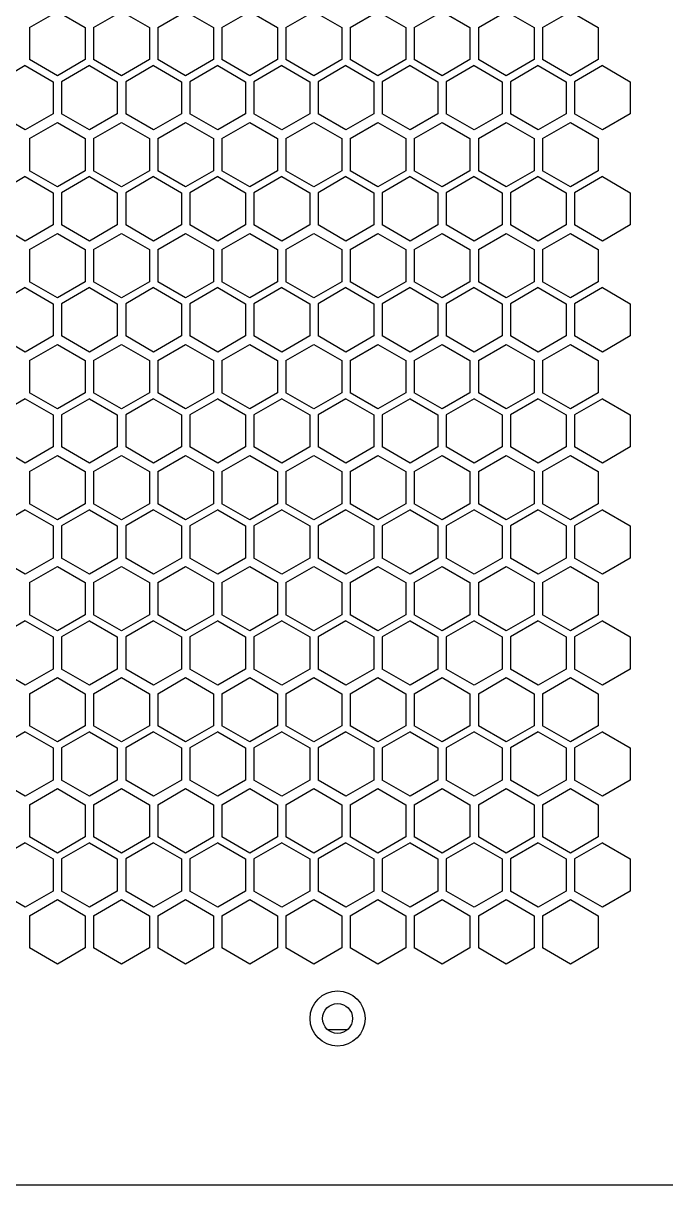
# Model space of a CAD drawing. Extents: x 61367 to 140945, y -1257 to 25588.
# Drawn here: x 91976.6 to 92068.8, y 20055.8 to 20222.4 of the extents above; entities that cross this region are included whole.
import ezdxf

# ---------------------------------------------------------------- set-up
doc = ezdxf.new("R2010")
doc.units = 0
doc.header["$MEASUREMENT"] = 0
doc.layers.get('0').update_dxf_attribs({"linetype": 'CONTINUOUS'})
doc.layers.add('4215-0411-4-1_0', color=7, linetype='CONTINUOUS')
doc.layers.add('4215-0412-2-1_0', color=7, linetype='CONTINUOUS')

# ---------------------------------------------------------------- blocks, each defined once
blk = doc.blocks.new('RYHTHYT')
at = {"layer": '4215-0411-4-1_0', "color": 7, "linetype": 'Continuous'}
blk.add_line((-32896.25, -67865.24), (-32899.07, -67865.24), dxfattribs=at)
at = {"layer": '4215-0412-2-1_0', "color": 7, "linetype": 'Continuous'}
for p, q in [((-32941.86, -67721.45), (-32937.86, -67719.14)), ((-32937.86, -67719.14), (-32933.86, -67721.45)), ((-32932.66, -67721.45), (-32928.66, -67719.14)), ((-32928.66, -67719.14), (-32924.66, -67721.45)), ((-32923.46, -67721.45), (-32919.46, -67719.14)), ((-32919.46, -67719.14), (-32915.46, -67721.45)), ((-32914.26, -67721.45), (-32910.26, -67719.14)), ((-32910.26, -67719.14), (-32906.26, -67721.45)), ((-32905.06, -67721.45), (-32901.06, -67719.14)), ((-32901.06, -67719.14), (-32897.06, -67721.45)), ((-32895.86, -67721.45), (-32891.86, -67719.14)), ((-32891.86, -67719.14), (-32887.86, -67721.45)), ((-32886.66, -67721.45), (-32882.66, -67719.14)), ((-32882.66, -67719.14), (-32878.66, -67721.45)), ((-32877.46, -67721.45), (-32873.46, -67719.14)), ((-32873.46, -67719.14), (-32869.46, -67721.45)), ((-32868.26, -67721.45), (-32864.26, -67719.14)), ((-32864.26, -67719.14), (-32860.26, -67721.45)), ((-32941.86, -67721.45), (-32941.86, -67726.07)), ((-32933.86, -67721.45), (-32933.86, -67726.07)), ((-32932.66, -67721.45), (-32932.66, -67726.07)), ((-32924.66, -67721.45), (-32924.66, -67726.07)), ((-32923.46, -67721.45), (-32923.46, -67726.07)), ((-32915.46, -67721.45), (-32915.46, -67726.07)), ((-32914.26, -67721.45), (-32914.26, -67726.07)), ((-32906.26, -67721.45), (-32906.26, -67726.07)), ((-32905.06, -67721.45), (-32905.06, -67726.07)), ((-32897.06, -67721.45), (-32897.06, -67726.07)), ((-32895.86, -67721.45), (-32895.86, -67726.07)), ((-32887.86, -67721.45), (-32887.86, -67726.07)), ((-32886.66, -67721.45), (-32886.66, -67726.07)), ((-32878.66, -67721.45), (-32878.66, -67726.07)), ((-32877.46, -67721.45), (-32877.46, -67726.07)), ((-32869.46, -67721.45), (-32869.46, -67726.07)), ((-32868.26, -67721.45), (-32868.26, -67726.07)), ((-32860.26, -67721.45), (-32860.26, -67726.07)), ((-32942.46, -67726.92), (-32946.46, -67729.23)), ((-32942.46, -67726.92), (-32938.46, -67729.23)), ((-32937.86, -67728.38), (-32941.86, -67726.07)), ((-32933.86, -67726.07), (-32937.86, -67728.38)), ((-32933.26, -67726.92), (-32937.26, -67729.23)), ((-32933.26, -67726.92), (-32929.26, -67729.23)), ((-32928.66, -67728.38), (-32932.66, -67726.07)), ((-32924.66, -67726.07), (-32928.66, -67728.38)), ((-32924.06, -67726.92), (-32928.06, -67729.23)), ((-32924.06, -67726.92), (-32920.06, -67729.23)), ((-32919.46, -67728.38), (-32923.46, -67726.07)), ((-32915.46, -67726.07), (-32919.46, -67728.38)), ((-32914.86, -67726.92), (-32918.86, -67729.23)), ((-32914.86, -67726.92), (-32910.86, -67729.23)), ((-32910.26, -67728.38), (-32914.26, -67726.07)), ((-32906.26, -67726.07), (-32910.26, -67728.38)), ((-32905.66, -67726.92), (-32909.66, -67729.23)), ((-32905.66, -67726.92), (-32901.66, -67729.23)), ((-32901.06, -67728.38), (-32905.06, -67726.07)), ((-32897.06, -67726.07), (-32901.06, -67728.38)), ((-32896.46, -67726.92), (-32900.46, -67729.23)), ((-32896.46, -67726.92), (-32892.46, -67729.23)), ((-32891.86, -67728.38), (-32895.86, -67726.07)), ((-32887.86, -67726.07), (-32891.86, -67728.38)), ((-32887.26, -67726.92), (-32891.26, -67729.23)), ((-32887.26, -67726.92), (-32883.26, -67729.23)), ((-32882.66, -67728.38), (-32886.66, -67726.07)), ((-32878.66, -67726.07), (-32882.66, -67728.38)), ((-32878.06, -67726.92), (-32882.06, -67729.23)), ((-32878.06, -67726.92), (-32874.06, -67729.23)), ((-32873.46, -67728.38), (-32877.46, -67726.07)), ((-32869.46, -67726.07), (-32873.46, -67728.38)), ((-32868.86, -67726.92), (-32872.86, -67729.23)), ((-32868.86, -67726.92), (-32864.86, -67729.23)), ((-32864.26, -67728.38), (-32868.26, -67726.07)), ((-32860.26, -67726.07), (-32864.26, -67728.38)), ((-32859.66, -67726.92), (-32863.66, -67729.23)), ((-32859.66, -67726.92), (-32855.66, -67729.23)), ((-32938.46, -67729.23), (-32938.46, -67733.85)), ((-32937.26, -67729.23), (-32937.26, -67733.85)), ((-32929.26, -67729.23), (-32929.26, -67733.85)), ((-32928.06, -67729.23), (-32928.06, -67733.85)), ((-32920.06, -67729.23), (-32920.06, -67733.85)), ((-32918.86, -67729.23), (-32918.86, -67733.85)), ((-32910.86, -67729.23), (-32910.86, -67733.85)), ((-32909.66, -67729.23), (-32909.66, -67733.85)), ((-32901.66, -67729.23), (-32901.66, -67733.85)), ((-32900.46, -67729.23), (-32900.46, -67733.85)), ((-32892.46, -67729.23), (-32892.46, -67733.85)), ((-32891.26, -67729.23), (-32891.26, -67733.85)), ((-32883.26, -67729.23), (-32883.26, -67733.85)), ((-32882.06, -67729.23), (-32882.06, -67733.85)), ((-32874.06, -67729.23), (-32874.06, -67733.85)), ((-32872.86, -67729.23), (-32872.86, -67733.85)), ((-32864.86, -67729.23), (-32864.86, -67733.85)), ((-32863.66, -67729.23), (-32863.66, -67733.85)), ((-32855.66, -67729.23), (-32855.66, -67733.85)), ((-32942.46, -67736.16), (-32946.46, -67733.85)), ((-32938.46, -67733.85), (-32942.46, -67736.16)), ((-32933.26, -67736.16), (-32937.26, -67733.85)), ((-32929.26, -67733.85), (-32933.26, -67736.16)), ((-32924.06, -67736.16), (-32928.06, -67733.85)), ((-32920.06, -67733.85), (-32924.06, -67736.16)), ((-32914.86, -67736.16), (-32918.86, -67733.85)), ((-32910.86, -67733.85), (-32914.86, -67736.16)), ((-32905.66, -67736.16), (-32909.66, -67733.85)), ((-32901.66, -67733.85), (-32905.66, -67736.16)), ((-32896.46, -67736.16), (-32900.46, -67733.85)), ((-32892.46, -67733.85), (-32896.46, -67736.16)), ((-32887.26, -67736.16), (-32891.26, -67733.85)), ((-32883.26, -67733.85), (-32887.26, -67736.16)), ((-32878.06, -67736.16), (-32882.06, -67733.85)), ((-32874.06, -67733.85), (-32878.06, -67736.16)), ((-32868.86, -67736.16), (-32872.86, -67733.85)), ((-32864.86, -67733.85), (-32868.86, -67736.16)), ((-32859.66, -67736.16), (-32863.66, -67733.85)), ((-32855.66, -67733.85), (-32859.66, -67736.16)), ((-32941.86, -67737.38), (-32937.86, -67735.07)), ((-32937.86, -67735.07), (-32933.86, -67737.38)), ((-32932.66, -67737.38), (-32928.66, -67735.07)), ((-32928.66, -67735.07), (-32924.66, -67737.38)), ((-32923.46, -67737.38), (-32919.46, -67735.07)), ((-32919.46, -67735.07), (-32915.46, -67737.38)), ((-32914.26, -67737.38), (-32910.26, -67735.07)), ((-32910.26, -67735.07), (-32906.26, -67737.38)), ((-32905.06, -67737.38), (-32901.06, -67735.07)), ((-32901.06, -67735.07), (-32897.06, -67737.38)), ((-32895.86, -67737.38), (-32891.86, -67735.07)), ((-32891.86, -67735.07), (-32887.86, -67737.38)), ((-32886.66, -67737.38), (-32882.66, -67735.07)), ((-32882.66, -67735.07), (-32878.66, -67737.38)), ((-32877.46, -67737.38), (-32873.46, -67735.07)), ((-32873.46, -67735.07), (-32869.46, -67737.38)), ((-32868.26, -67737.38), (-32864.26, -67735.07)), ((-32864.26, -67735.07), (-32860.26, -67737.38)), ((-32941.86, -67737.38), (-32941.86, -67742)), ((-32933.86, -67737.38), (-32933.86, -67742)), ((-32932.66, -67737.38), (-32932.66, -67742)), ((-32924.66, -67737.38), (-32924.66, -67742)), ((-32923.46, -67737.38), (-32923.46, -67742)), ((-32915.46, -67737.38), (-32915.46, -67742)), ((-32914.26, -67737.38), (-32914.26, -67742)), ((-32906.26, -67737.38), (-32906.26, -67742)), ((-32905.06, -67737.38), (-32905.06, -67742)), ((-32897.06, -67737.38), (-32897.06, -67742)), ((-32895.86, -67737.38), (-32895.86, -67742)), ((-32887.86, -67737.38), (-32887.86, -67742)), ((-32886.66, -67737.38), (-32886.66, -67742)), ((-32878.66, -67737.38), (-32878.66, -67742)), ((-32877.46, -67737.38), (-32877.46, -67742)), ((-32869.46, -67737.38), (-32869.46, -67742)), ((-32868.26, -67737.38), (-32868.26, -67742)), ((-32860.26, -67737.38), (-32860.26, -67742)), ((-32937.86, -67744.31), (-32941.86, -67742)), ((-32933.86, -67742), (-32937.86, -67744.31)), ((-32928.66, -67744.31), (-32932.66, -67742)), ((-32924.66, -67742), (-32928.66, -67744.31)), ((-32919.46, -67744.31), (-32923.46, -67742)), ((-32915.46, -67742), (-32919.46, -67744.31)), ((-32910.26, -67744.31), (-32914.26, -67742)), ((-32906.26, -67742), (-32910.26, -67744.31)), ((-32901.06, -67744.31), (-32905.06, -67742)), ((-32897.06, -67742), (-32901.06, -67744.31)), ((-32891.86, -67744.31), (-32895.86, -67742)), ((-32887.86, -67742), (-32891.86, -67744.31)), ((-32882.66, -67744.31), (-32886.66, -67742)), ((-32878.66, -67742), (-32882.66, -67744.31)), ((-32873.46, -67744.31), (-32877.46, -67742)), ((-32869.46, -67742), (-32873.46, -67744.31)), ((-32864.26, -67744.31), (-32868.26, -67742)), ((-32860.26, -67742), (-32864.26, -67744.31)), ((-32942.46, -67742.85), (-32946.46, -67745.16)), ((-32942.46, -67742.85), (-32938.46, -67745.16)), ((-32933.26, -67742.85), (-32937.26, -67745.16)), ((-32933.26, -67742.85), (-32929.26, -67745.16)), ((-32924.06, -67742.85), (-32928.06, -67745.16)), ((-32924.06, -67742.85), (-32920.06, -67745.16)), ((-32914.86, -67742.85), (-32918.86, -67745.16)), ((-32914.86, -67742.85), (-32910.86, -67745.16)), ((-32905.66, -67742.85), (-32909.66, -67745.16)), ((-32905.66, -67742.85), (-32901.66, -67745.16)), ((-32896.46, -67742.85), (-32900.46, -67745.16)), ((-32896.46, -67742.85), (-32892.46, -67745.16)), ((-32887.26, -67742.85), (-32891.26, -67745.16)), ((-32887.26, -67742.85), (-32883.26, -67745.16)), ((-32878.06, -67742.85), (-32882.06, -67745.16)), ((-32878.06, -67742.85), (-32874.06, -67745.16)), ((-32868.86, -67742.85), (-32872.86, -67745.16)), ((-32868.86, -67742.85), (-32864.86, -67745.16)), ((-32859.66, -67742.85), (-32863.66, -67745.16)), ((-32859.66, -67742.85), (-32855.66, -67745.16)), ((-32938.46, -67745.16), (-32938.46, -67749.78)), ((-32937.26, -67745.16), (-32937.26, -67749.78)), ((-32929.26, -67745.16), (-32929.26, -67749.78)), ((-32928.06, -67745.16), (-32928.06, -67749.78)), ((-32920.06, -67745.16), (-32920.06, -67749.78)), ((-32918.86, -67745.16), (-32918.86, -67749.78)), ((-32910.86, -67745.16), (-32910.86, -67749.78)), ((-32909.66, -67745.16), (-32909.66, -67749.78)), ((-32901.66, -67745.16), (-32901.66, -67749.78)), ((-32900.46, -67745.16), (-32900.46, -67749.78)), ((-32892.46, -67745.16), (-32892.46, -67749.78)), ((-32891.26, -67745.16), (-32891.26, -67749.78)), ((-32883.26, -67745.16), (-32883.26, -67749.78)), ((-32882.06, -67745.16), (-32882.06, -67749.78)), ((-32874.06, -67745.16), (-32874.06, -67749.78)), ((-32872.86, -67745.16), (-32872.86, -67749.78)), ((-32864.86, -67745.16), (-32864.86, -67749.78)), ((-32863.66, -67745.16), (-32863.66, -67749.78)), ((-32855.66, -67745.16), (-32855.66, -67749.78)), ((-32942.46, -67752.09), (-32946.46, -67749.78)), ((-32938.46, -67749.78), (-32942.46, -67752.09)), ((-32933.26, -67752.09), (-32937.26, -67749.78)), ((-32929.26, -67749.78), (-32933.26, -67752.09)), ((-32924.06, -67752.09), (-32928.06, -67749.78)), ((-32920.06, -67749.78), (-32924.06, -67752.09)), ((-32914.86, -67752.09), (-32918.86, -67749.78)), ((-32910.86, -67749.78), (-32914.86, -67752.09)), ((-32905.66, -67752.09), (-32909.66, -67749.78)), ((-32901.66, -67749.78), (-32905.66, -67752.09)), ((-32896.46, -67752.09), (-32900.46, -67749.78)), ((-32892.46, -67749.78), (-32896.46, -67752.09)), ((-32887.26, -67752.09), (-32891.26, -67749.78)), ((-32883.26, -67749.78), (-32887.26, -67752.09)), ((-32878.06, -67752.09), (-32882.06, -67749.78)), ((-32874.06, -67749.78), (-32878.06, -67752.09)), ((-32868.86, -67752.09), (-32872.86, -67749.78)), ((-32864.86, -67749.78), (-32868.86, -67752.09)), ((-32859.66, -67752.09), (-32863.66, -67749.78)), ((-32855.66, -67749.78), (-32859.66, -67752.09)), ((-32941.86, -67753.31), (-32937.86, -67751)), ((-32937.86, -67751), (-32933.86, -67753.31)), ((-32932.66, -67753.31), (-32928.66, -67751)), ((-32928.66, -67751), (-32924.66, -67753.31)), ((-32923.46, -67753.31), (-32919.46, -67751)), ((-32919.46, -67751), (-32915.46, -67753.31)), ((-32914.26, -67753.31), (-32910.26, -67751)), ((-32910.26, -67751), (-32906.26, -67753.31)), ((-32905.06, -67753.31), (-32901.06, -67751)), ((-32901.06, -67751), (-32897.06, -67753.31)), ((-32895.86, -67753.31), (-32891.86, -67751)), ((-32891.86, -67751), (-32887.86, -67753.31)), ((-32886.66, -67753.31), (-32882.66, -67751)), ((-32882.66, -67751), (-32878.66, -67753.31)), ((-32877.46, -67753.31), (-32873.46, -67751)), ((-32873.46, -67751), (-32869.46, -67753.31)), ((-32868.26, -67753.31), (-32864.26, -67751)), ((-32864.26, -67751), (-32860.26, -67753.31)), ((-32941.86, -67753.31), (-32941.86, -67757.93)), ((-32933.86, -67753.31), (-32933.86, -67757.93)), ((-32932.66, -67753.31), (-32932.66, -67757.93)), ((-32924.66, -67753.31), (-32924.66, -67757.93)), ((-32923.46, -67753.31), (-32923.46, -67757.93)), ((-32915.46, -67753.31), (-32915.46, -67757.93)), ((-32914.26, -67753.31), (-32914.26, -67757.93)), ((-32906.26, -67753.31), (-32906.26, -67757.93)), ((-32905.06, -67753.31), (-32905.06, -67757.93)), ((-32897.06, -67753.31), (-32897.06, -67757.93)), ((-32895.86, -67753.31), (-32895.86, -67757.93)), ((-32887.86, -67753.31), (-32887.86, -67757.93)), ((-32886.66, -67753.31), (-32886.66, -67757.93)), ((-32878.66, -67753.31), (-32878.66, -67757.93)), ((-32877.46, -67753.31), (-32877.46, -67757.93)), ((-32869.46, -67753.31), (-32869.46, -67757.93)), ((-32868.26, -67753.31), (-32868.26, -67757.93)), ((-32860.26, -67753.31), (-32860.26, -67757.93)), ((-32942.46, -67758.78), (-32946.46, -67761.09)), ((-32942.46, -67758.78), (-32938.46, -67761.09)), ((-32937.86, -67760.24), (-32941.86, -67757.93)), ((-32933.86, -67757.93), (-32937.86, -67760.24)), ((-32933.26, -67758.78), (-32937.26, -67761.09)), ((-32933.26, -67758.78), (-32929.26, -67761.09)), ((-32928.66, -67760.24), (-32932.66, -67757.93)), ((-32924.66, -67757.93), (-32928.66, -67760.24)), ((-32924.06, -67758.78), (-32928.06, -67761.09)), ((-32924.06, -67758.78), (-32920.06, -67761.09)), ((-32919.46, -67760.24), (-32923.46, -67757.93)), ((-32915.46, -67757.93), (-32919.46, -67760.24)), ((-32914.86, -67758.78), (-32918.86, -67761.09)), ((-32914.86, -67758.78), (-32910.86, -67761.09)), ((-32910.26, -67760.24), (-32914.26, -67757.93)), ((-32906.26, -67757.93), (-32910.26, -67760.24)), ((-32905.66, -67758.78), (-32909.66, -67761.09)), ((-32905.66, -67758.78), (-32901.66, -67761.09)), ((-32901.06, -67760.24), (-32905.06, -67757.93)), ((-32897.06, -67757.93), (-32901.06, -67760.24)), ((-32896.46, -67758.78), (-32900.46, -67761.09)), ((-32896.46, -67758.78), (-32892.46, -67761.09)), ((-32891.86, -67760.24), (-32895.86, -67757.93)), ((-32887.86, -67757.93), (-32891.86, -67760.24)), ((-32887.26, -67758.78), (-32891.26, -67761.09)), ((-32887.26, -67758.78), (-32883.26, -67761.09)), ((-32882.66, -67760.24), (-32886.66, -67757.93)), ((-32878.66, -67757.93), (-32882.66, -67760.24)), ((-32878.06, -67758.78), (-32882.06, -67761.09)), ((-32878.06, -67758.78), (-32874.06, -67761.09)), ((-32873.46, -67760.24), (-32877.46, -67757.93)), ((-32869.46, -67757.93), (-32873.46, -67760.24)), ((-32868.86, -67758.78), (-32872.86, -67761.09)), ((-32868.86, -67758.78), (-32864.86, -67761.09)), ((-32864.26, -67760.24), (-32868.26, -67757.93)), ((-32860.26, -67757.93), (-32864.26, -67760.24)), ((-32859.66, -67758.78), (-32863.66, -67761.09)), ((-32859.66, -67758.78), (-32855.66, -67761.09)), ((-32938.46, -67761.09), (-32938.46, -67765.71)), ((-32937.26, -67761.09), (-32937.26, -67765.71)), ((-32929.26, -67761.09), (-32929.26, -67765.71)), ((-32928.06, -67761.09), (-32928.06, -67765.71)), ((-32920.06, -67761.09), (-32920.06, -67765.71)), ((-32918.86, -67761.09), (-32918.86, -67765.71)), ((-32910.86, -67761.09), (-32910.86, -67765.71)), ((-32909.66, -67761.09), (-32909.66, -67765.71)), ((-32901.66, -67761.09), (-32901.66, -67765.71)), ((-32900.46, -67761.09), (-32900.46, -67765.71)), ((-32892.46, -67761.09), (-32892.46, -67765.71)), ((-32891.26, -67761.09), (-32891.26, -67765.71)), ((-32883.26, -67761.09), (-32883.26, -67765.71)), ((-32882.06, -67761.09), (-32882.06, -67765.71)), ((-32874.06, -67761.09), (-32874.06, -67765.71)), ((-32872.86, -67761.09), (-32872.86, -67765.71)), ((-32864.86, -67761.09), (-32864.86, -67765.71)), ((-32863.66, -67761.09), (-32863.66, -67765.71)), ((-32855.66, -67761.09), (-32855.66, -67765.71)), ((-32942.46, -67768.02), (-32946.46, -67765.71)), ((-32938.46, -67765.71), (-32942.46, -67768.02)), ((-32933.26, -67768.02), (-32937.26, -67765.71)), ((-32929.26, -67765.71), (-32933.26, -67768.02)), ((-32924.06, -67768.02), (-32928.06, -67765.71)), ((-32920.06, -67765.71), (-32924.06, -67768.02)), ((-32914.86, -67768.02), (-32918.86, -67765.71)), ((-32910.86, -67765.71), (-32914.86, -67768.02)), ((-32905.66, -67768.02), (-32909.66, -67765.71)), ((-32901.66, -67765.71), (-32905.66, -67768.02)), ((-32896.46, -67768.02), (-32900.46, -67765.71)), ((-32892.46, -67765.71), (-32896.46, -67768.02)), ((-32887.26, -67768.02), (-32891.26, -67765.71)), ((-32883.26, -67765.71), (-32887.26, -67768.02)), ((-32878.06, -67768.02), (-32882.06, -67765.71)), ((-32874.06, -67765.71), (-32878.06, -67768.02)), ((-32868.86, -67768.02), (-32872.86, -67765.71)), ((-32864.86, -67765.71), (-32868.86, -67768.02)), ((-32859.66, -67768.02), (-32863.66, -67765.71)), ((-32855.66, -67765.71), (-32859.66, -67768.02)), ((-32941.86, -67769.24), (-32937.86, -67766.93)), ((-32937.86, -67766.93), (-32933.86, -67769.24)), ((-32932.66, -67769.24), (-32928.66, -67766.93)), ((-32928.66, -67766.93), (-32924.66, -67769.24)), ((-32923.46, -67769.24), (-32919.46, -67766.93)), ((-32919.46, -67766.93), (-32915.46, -67769.24)), ((-32914.26, -67769.24), (-32910.26, -67766.93)), ((-32910.26, -67766.93), (-32906.26, -67769.24)), ((-32905.06, -67769.24), (-32901.06, -67766.93)), ((-32901.06, -67766.93), (-32897.06, -67769.24)), ((-32895.86, -67769.24), (-32891.86, -67766.93)), ((-32891.86, -67766.93), (-32887.86, -67769.24)), ((-32886.66, -67769.24), (-32882.66, -67766.93)), ((-32882.66, -67766.93), (-32878.66, -67769.24)), ((-32877.46, -67769.24), (-32873.46, -67766.93)), ((-32873.46, -67766.93), (-32869.46, -67769.24)), ((-32868.26, -67769.24), (-32864.26, -67766.93)), ((-32864.26, -67766.93), (-32860.26, -67769.24)), ((-32941.86, -67769.24), (-32941.86, -67773.86)), ((-32933.86, -67769.24), (-32933.86, -67773.86)), ((-32932.66, -67769.24), (-32932.66, -67773.86)), ((-32924.66, -67769.24), (-32924.66, -67773.86)), ((-32923.46, -67769.24), (-32923.46, -67773.86)), ((-32915.46, -67769.24), (-32915.46, -67773.86)), ((-32914.26, -67769.24), (-32914.26, -67773.86)), ((-32906.26, -67769.24), (-32906.26, -67773.86)), ((-32905.06, -67769.24), (-32905.06, -67773.86)), ((-32897.06, -67769.24), (-32897.06, -67773.86)), ((-32895.86, -67769.24), (-32895.86, -67773.86)), ((-32887.86, -67769.24), (-32887.86, -67773.86)), ((-32886.66, -67769.24), (-32886.66, -67773.86)), ((-32878.66, -67769.24), (-32878.66, -67773.86)), ((-32877.46, -67769.24), (-32877.46, -67773.86)), ((-32869.46, -67769.24), (-32869.46, -67773.86)), ((-32868.26, -67769.24), (-32868.26, -67773.86)), ((-32860.26, -67769.24), (-32860.26, -67773.86)), ((-32937.86, -67776.17), (-32941.86, -67773.86)), ((-32933.86, -67773.86), (-32937.86, -67776.17)), ((-32928.66, -67776.17), (-32932.66, -67773.86)), ((-32924.66, -67773.86), (-32928.66, -67776.17)), ((-32919.46, -67776.17), (-32923.46, -67773.86)), ((-32915.46, -67773.86), (-32919.46, -67776.17)), ((-32910.26, -67776.17), (-32914.26, -67773.86)), ((-32906.26, -67773.86), (-32910.26, -67776.17)), ((-32901.06, -67776.17), (-32905.06, -67773.86)), ((-32897.06, -67773.86), (-32901.06, -67776.17)), ((-32891.86, -67776.17), (-32895.86, -67773.86)), ((-32887.86, -67773.86), (-32891.86, -67776.17)), ((-32882.66, -67776.17), (-32886.66, -67773.86)), ((-32878.66, -67773.86), (-32882.66, -67776.17)), ((-32873.46, -67776.17), (-32877.46, -67773.86)), ((-32869.46, -67773.86), (-32873.46, -67776.17)), ((-32864.26, -67776.17), (-32868.26, -67773.86)), ((-32860.26, -67773.86), (-32864.26, -67776.17)), ((-32942.46, -67774.71), (-32946.46, -67777.02)), ((-32942.46, -67774.71), (-32938.46, -67777.02)), ((-32933.26, -67774.71), (-32937.26, -67777.02)), ((-32933.26, -67774.71), (-32929.26, -67777.02)), ((-32924.06, -67774.71), (-32928.06, -67777.02)), ((-32924.06, -67774.71), (-32920.06, -67777.02)), ((-32914.86, -67774.71), (-32918.86, -67777.02)), ((-32914.86, -67774.71), (-32910.86, -67777.02)), ((-32905.66, -67774.71), (-32909.66, -67777.02)), ((-32905.66, -67774.71), (-32901.66, -67777.02)), ((-32896.46, -67774.71), (-32900.46, -67777.02)), ((-32896.46, -67774.71), (-32892.46, -67777.02)), ((-32887.26, -67774.71), (-32891.26, -67777.02)), ((-32887.26, -67774.71), (-32883.26, -67777.02)), ((-32878.06, -67774.71), (-32882.06, -67777.02)), ((-32878.06, -67774.71), (-32874.06, -67777.02)), ((-32868.86, -67774.71), (-32872.86, -67777.02)), ((-32868.86, -67774.71), (-32864.86, -67777.02)), ((-32859.66, -67774.71), (-32863.66, -67777.02)), ((-32859.66, -67774.71), (-32855.66, -67777.02)), ((-32938.46, -67777.02), (-32938.46, -67781.64)), ((-32937.26, -67777.02), (-32937.26, -67781.64)), ((-32929.26, -67777.02), (-32929.26, -67781.64)), ((-32928.06, -67777.02), (-32928.06, -67781.64)), ((-32920.06, -67777.02), (-32920.06, -67781.64)), ((-32918.86, -67777.02), (-32918.86, -67781.64)), ((-32910.86, -67777.02), (-32910.86, -67781.64)), ((-32909.66, -67777.02), (-32909.66, -67781.64)), ((-32901.66, -67777.02), (-32901.66, -67781.64)), ((-32900.46, -67777.02), (-32900.46, -67781.64)), ((-32892.46, -67777.02), (-32892.46, -67781.64)), ((-32891.26, -67777.02), (-32891.26, -67781.64)), ((-32883.26, -67777.02), (-32883.26, -67781.64)), ((-32882.06, -67777.02), (-32882.06, -67781.64)), ((-32874.06, -67777.02), (-32874.06, -67781.64)), ((-32872.86, -67777.02), (-32872.86, -67781.64)), ((-32864.86, -67777.02), (-32864.86, -67781.64)), ((-32863.66, -67777.02), (-32863.66, -67781.64)), ((-32855.66, -67777.02), (-32855.66, -67781.64)), ((-32942.46, -67783.95), (-32946.46, -67781.64)), ((-32938.46, -67781.64), (-32942.46, -67783.95)), ((-32933.26, -67783.95), (-32937.26, -67781.64)), ((-32929.26, -67781.64), (-32933.26, -67783.95)), ((-32924.06, -67783.95), (-32928.06, -67781.64)), ((-32920.06, -67781.64), (-32924.06, -67783.95)), ((-32914.86, -67783.95), (-32918.86, -67781.64)), ((-32910.86, -67781.64), (-32914.86, -67783.95)), ((-32905.66, -67783.95), (-32909.66, -67781.64)), ((-32901.66, -67781.64), (-32905.66, -67783.95)), ((-32896.46, -67783.95), (-32900.46, -67781.64)), ((-32892.46, -67781.64), (-32896.46, -67783.95)), ((-32887.26, -67783.95), (-32891.26, -67781.64)), ((-32883.26, -67781.64), (-32887.26, -67783.95)), ((-32878.06, -67783.95), (-32882.06, -67781.64)), ((-32874.06, -67781.64), (-32878.06, -67783.95)), ((-32868.86, -67783.95), (-32872.86, -67781.64)), ((-32864.86, -67781.64), (-32868.86, -67783.95)), ((-32859.66, -67783.95), (-32863.66, -67781.64)), ((-32855.66, -67781.64), (-32859.66, -67783.95)), ((-32941.86, -67785.17), (-32937.86, -67782.86)), ((-32937.86, -67782.86), (-32933.86, -67785.17)), ((-32932.66, -67785.17), (-32928.66, -67782.86)), ((-32928.66, -67782.86), (-32924.66, -67785.17)), ((-32923.46, -67785.17), (-32919.46, -67782.86)), ((-32919.46, -67782.86), (-32915.46, -67785.17)), ((-32914.26, -67785.17), (-32910.26, -67782.86)), ((-32910.26, -67782.86), (-32906.26, -67785.17)), ((-32905.06, -67785.17), (-32901.06, -67782.86)), ((-32901.06, -67782.86), (-32897.06, -67785.17)), ((-32895.86, -67785.17), (-32891.86, -67782.86)), ((-32891.86, -67782.86), (-32887.86, -67785.17)), ((-32886.66, -67785.17), (-32882.66, -67782.86)), ((-32882.66, -67782.86), (-32878.66, -67785.17)), ((-32877.46, -67785.17), (-32873.46, -67782.86)), ((-32873.46, -67782.86), (-32869.46, -67785.17)), ((-32868.26, -67785.17), (-32864.26, -67782.86)), ((-32864.26, -67782.86), (-32860.26, -67785.17)), ((-32941.86, -67785.17), (-32941.86, -67789.79)), ((-32933.86, -67785.17), (-32933.86, -67789.79)), ((-32932.66, -67785.17), (-32932.66, -67789.79)), ((-32924.66, -67785.17), (-32924.66, -67789.79)), ((-32923.46, -67785.17), (-32923.46, -67789.79)), ((-32915.46, -67785.17), (-32915.46, -67789.79)), ((-32914.26, -67785.17), (-32914.26, -67789.79)), ((-32906.26, -67785.17), (-32906.26, -67789.79)), ((-32905.06, -67785.17), (-32905.06, -67789.79)), ((-32897.06, -67785.17), (-32897.06, -67789.79)), ((-32895.86, -67785.17), (-32895.86, -67789.79)), ((-32887.86, -67785.17), (-32887.86, -67789.79)), ((-32886.66, -67785.17), (-32886.66, -67789.79)), ((-32878.66, -67785.17), (-32878.66, -67789.79)), ((-32877.46, -67785.17), (-32877.46, -67789.79)), ((-32869.46, -67785.17), (-32869.46, -67789.79)), ((-32868.26, -67785.17), (-32868.26, -67789.79)), ((-32860.26, -67785.17), (-32860.26, -67789.79)), ((-32942.46, -67790.64), (-32946.46, -67792.95)), ((-32942.46, -67790.64), (-32938.46, -67792.95)), ((-32937.86, -67792.1), (-32941.86, -67789.79)), ((-32933.86, -67789.79), (-32937.86, -67792.1)), ((-32933.26, -67790.64), (-32937.26, -67792.95)), ((-32933.26, -67790.64), (-32929.26, -67792.95)), ((-32928.66, -67792.1), (-32932.66, -67789.79)), ((-32924.66, -67789.79), (-32928.66, -67792.1)), ((-32924.06, -67790.64), (-32928.06, -67792.95)), ((-32924.06, -67790.64), (-32920.06, -67792.95)), ((-32919.46, -67792.1), (-32923.46, -67789.79)), ((-32915.46, -67789.79), (-32919.46, -67792.1)), ((-32914.86, -67790.64), (-32918.86, -67792.95)), ((-32914.86, -67790.64), (-32910.86, -67792.95)), ((-32910.26, -67792.1), (-32914.26, -67789.79)), ((-32906.26, -67789.79), (-32910.26, -67792.1)), ((-32905.66, -67790.64), (-32909.66, -67792.95)), ((-32905.66, -67790.64), (-32901.66, -67792.95)), ((-32901.06, -67792.1), (-32905.06, -67789.79)), ((-32897.06, -67789.79), (-32901.06, -67792.1)), ((-32896.46, -67790.64), (-32900.46, -67792.95)), ((-32896.46, -67790.64), (-32892.46, -67792.95)), ((-32891.86, -67792.1), (-32895.86, -67789.79)), ((-32887.86, -67789.79), (-32891.86, -67792.1)), ((-32887.26, -67790.64), (-32891.26, -67792.95)), ((-32887.26, -67790.64), (-32883.26, -67792.95)), ((-32882.66, -67792.1), (-32886.66, -67789.79)), ((-32878.66, -67789.79), (-32882.66, -67792.1)), ((-32878.06, -67790.64), (-32882.06, -67792.95)), ((-32878.06, -67790.64), (-32874.06, -67792.95)), ((-32873.46, -67792.1), (-32877.46, -67789.79)), ((-32869.46, -67789.79), (-32873.46, -67792.1)), ((-32868.86, -67790.64), (-32872.86, -67792.95)), ((-32868.86, -67790.64), (-32864.86, -67792.95)), ((-32864.26, -67792.1), (-32868.26, -67789.79)), ((-32860.26, -67789.79), (-32864.26, -67792.1)), ((-32859.66, -67790.64), (-32863.66, -67792.95)), ((-32859.66, -67790.64), (-32855.66, -67792.95)), ((-32938.46, -67792.95), (-32938.46, -67797.57)), ((-32937.26, -67792.95), (-32937.26, -67797.57)), ((-32929.26, -67792.95), (-32929.26, -67797.57)), ((-32928.06, -67792.95), (-32928.06, -67797.57)), ((-32920.06, -67792.95), (-32920.06, -67797.57)), ((-32918.86, -67792.95), (-32918.86, -67797.57)), ((-32910.86, -67792.95), (-32910.86, -67797.57)), ((-32909.66, -67792.95), (-32909.66, -67797.57)), ((-32901.66, -67792.95), (-32901.66, -67797.57)), ((-32900.46, -67792.95), (-32900.46, -67797.57)), ((-32892.46, -67792.95), (-32892.46, -67797.57)), ((-32891.26, -67792.95), (-32891.26, -67797.57)), ((-32883.26, -67792.95), (-32883.26, -67797.57)), ((-32882.06, -67792.95), (-32882.06, -67797.57)), ((-32874.06, -67792.95), (-32874.06, -67797.57)), ((-32872.86, -67792.95), (-32872.86, -67797.57)), ((-32864.86, -67792.95), (-32864.86, -67797.57)), ((-32863.66, -67792.95), (-32863.66, -67797.57)), ((-32855.66, -67792.95), (-32855.66, -67797.57)), ((-32942.46, -67799.88), (-32946.46, -67797.57)), ((-32938.46, -67797.57), (-32942.46, -67799.88)), ((-32941.86, -67801.1), (-32937.86, -67798.79)), ((-32937.86, -67798.79), (-32933.86, -67801.1)), ((-32933.26, -67799.88), (-32937.26, -67797.57)), ((-32929.26, -67797.57), (-32933.26, -67799.88)), ((-32932.66, -67801.1), (-32928.66, -67798.79)), ((-32928.66, -67798.79), (-32924.66, -67801.1)), ((-32924.06, -67799.88), (-32928.06, -67797.57)), ((-32920.06, -67797.57), (-32924.06, -67799.88)), ((-32923.46, -67801.1), (-32919.46, -67798.79)), ((-32919.46, -67798.79), (-32915.46, -67801.1)), ((-32914.86, -67799.88), (-32918.86, -67797.57)), ((-32910.86, -67797.57), (-32914.86, -67799.88)), ((-32914.26, -67801.1), (-32910.26, -67798.79)), ((-32910.26, -67798.79), (-32906.26, -67801.1)), ((-32905.66, -67799.88), (-32909.66, -67797.57)), ((-32901.66, -67797.57), (-32905.66, -67799.88)), ((-32905.06, -67801.1), (-32901.06, -67798.79)), ((-32901.06, -67798.79), (-32897.06, -67801.1)), ((-32896.46, -67799.88), (-32900.46, -67797.57)), ((-32892.46, -67797.57), (-32896.46, -67799.88)), ((-32895.86, -67801.1), (-32891.86, -67798.79)), ((-32891.86, -67798.79), (-32887.86, -67801.1)), ((-32887.26, -67799.88), (-32891.26, -67797.57)), ((-32883.26, -67797.57), (-32887.26, -67799.88)), ((-32886.66, -67801.1), (-32882.66, -67798.79)), ((-32882.66, -67798.79), (-32878.66, -67801.1)), ((-32878.06, -67799.88), (-32882.06, -67797.57)), ((-32874.06, -67797.57), (-32878.06, -67799.88)), ((-32877.46, -67801.1), (-32873.46, -67798.79)), ((-32873.46, -67798.79), (-32869.46, -67801.1)), ((-32868.86, -67799.88), (-32872.86, -67797.57)), ((-32864.86, -67797.57), (-32868.86, -67799.88)), ((-32868.26, -67801.1), (-32864.26, -67798.79)), ((-32864.26, -67798.79), (-32860.26, -67801.1)), ((-32859.66, -67799.88), (-32863.66, -67797.57)), ((-32855.66, -67797.57), (-32859.66, -67799.88)), ((-32941.86, -67801.1), (-32941.86, -67805.72)), ((-32933.86, -67801.1), (-32933.86, -67805.72)), ((-32932.66, -67801.1), (-32932.66, -67805.72)), ((-32924.66, -67801.1), (-32924.66, -67805.72)), ((-32923.46, -67801.1), (-32923.46, -67805.72)), ((-32915.46, -67801.1), (-32915.46, -67805.72)), ((-32914.26, -67801.1), (-32914.26, -67805.72)), ((-32906.26, -67801.1), (-32906.26, -67805.72)), ((-32905.06, -67801.1), (-32905.06, -67805.72)), ((-32897.06, -67801.1), (-32897.06, -67805.72)), ((-32895.86, -67801.1), (-32895.86, -67805.72)), ((-32887.86, -67801.1), (-32887.86, -67805.72)), ((-32886.66, -67801.1), (-32886.66, -67805.72)), ((-32878.66, -67801.1), (-32878.66, -67805.72)), ((-32877.46, -67801.1), (-32877.46, -67805.72)), ((-32869.46, -67801.1), (-32869.46, -67805.72)), ((-32868.26, -67801.1), (-32868.26, -67805.72)), ((-32860.26, -67801.1), (-32860.26, -67805.72)), ((-32937.86, -67808.03), (-32941.86, -67805.72)), ((-32933.86, -67805.72), (-32937.86, -67808.03)), ((-32928.66, -67808.03), (-32932.66, -67805.72)), ((-32924.66, -67805.72), (-32928.66, -67808.03)), ((-32919.46, -67808.03), (-32923.46, -67805.72)), ((-32915.46, -67805.72), (-32919.46, -67808.03)), ((-32910.26, -67808.03), (-32914.26, -67805.72)), ((-32906.26, -67805.72), (-32910.26, -67808.03)), ((-32901.06, -67808.03), (-32905.06, -67805.72)), ((-32897.06, -67805.72), (-32901.06, -67808.03)), ((-32891.86, -67808.03), (-32895.86, -67805.72)), ((-32887.86, -67805.72), (-32891.86, -67808.03)), ((-32882.66, -67808.03), (-32886.66, -67805.72)), ((-32878.66, -67805.72), (-32882.66, -67808.03)), ((-32873.46, -67808.03), (-32877.46, -67805.72)), ((-32869.46, -67805.72), (-32873.46, -67808.03)), ((-32864.26, -67808.03), (-32868.26, -67805.72)), ((-32860.26, -67805.72), (-32864.26, -67808.03)), ((-32942.46, -67806.57), (-32946.46, -67808.88)), ((-32942.46, -67806.57), (-32938.46, -67808.88)), ((-32933.26, -67806.57), (-32937.26, -67808.88)), ((-32933.26, -67806.57), (-32929.26, -67808.88)), ((-32924.06, -67806.57), (-32928.06, -67808.88)), ((-32924.06, -67806.57), (-32920.06, -67808.88)), ((-32914.86, -67806.57), (-32918.86, -67808.88)), ((-32914.86, -67806.57), (-32910.86, -67808.88)), ((-32905.66, -67806.57), (-32909.66, -67808.88)), ((-32905.66, -67806.57), (-32901.66, -67808.88)), ((-32896.46, -67806.57), (-32900.46, -67808.88)), ((-32896.46, -67806.57), (-32892.46, -67808.88)), ((-32887.26, -67806.57), (-32891.26, -67808.88)), ((-32887.26, -67806.57), (-32883.26, -67808.88)), ((-32878.06, -67806.57), (-32882.06, -67808.88)), ((-32878.06, -67806.57), (-32874.06, -67808.88)), ((-32868.86, -67806.57), (-32872.86, -67808.88)), ((-32868.86, -67806.57), (-32864.86, -67808.88)), ((-32859.66, -67806.57), (-32863.66, -67808.88)), ((-32859.66, -67806.57), (-32855.66, -67808.88)), ((-32938.46, -67808.88), (-32938.46, -67813.5)), ((-32937.26, -67808.88), (-32937.26, -67813.5)), ((-32929.26, -67808.88), (-32929.26, -67813.5)), ((-32928.06, -67808.88), (-32928.06, -67813.5)), ((-32920.06, -67808.88), (-32920.06, -67813.5)), ((-32918.86, -67808.88), (-32918.86, -67813.5)), ((-32910.86, -67808.88), (-32910.86, -67813.5)), ((-32909.66, -67808.88), (-32909.66, -67813.5)), ((-32901.66, -67808.88), (-32901.66, -67813.5)), ((-32900.46, -67808.88), (-32900.46, -67813.5)), ((-32892.46, -67808.88), (-32892.46, -67813.5)), ((-32891.26, -67808.88), (-32891.26, -67813.5)), ((-32883.26, -67808.88), (-32883.26, -67813.5)), ((-32882.06, -67808.88), (-32882.06, -67813.5)), ((-32874.06, -67808.88), (-32874.06, -67813.5)), ((-32872.86, -67808.88), (-32872.86, -67813.5)), ((-32864.86, -67808.88), (-32864.86, -67813.5)), ((-32863.66, -67808.88), (-32863.66, -67813.5)), ((-32855.66, -67808.88), (-32855.66, -67813.5)), ((-32942.46, -67815.81), (-32946.46, -67813.5)), ((-32938.46, -67813.5), (-32942.46, -67815.81)), ((-32933.26, -67815.81), (-32937.26, -67813.5)), ((-32929.26, -67813.5), (-32933.26, -67815.81)), ((-32924.06, -67815.81), (-32928.06, -67813.5)), ((-32920.06, -67813.5), (-32924.06, -67815.81)), ((-32914.86, -67815.81), (-32918.86, -67813.5)), ((-32910.86, -67813.5), (-32914.86, -67815.81)), ((-32905.66, -67815.81), (-32909.66, -67813.5)), ((-32901.66, -67813.5), (-32905.66, -67815.81)), ((-32896.46, -67815.81), (-32900.46, -67813.5)), ((-32892.46, -67813.5), (-32896.46, -67815.81)), ((-32887.26, -67815.81), (-32891.26, -67813.5)), ((-32883.26, -67813.5), (-32887.26, -67815.81)), ((-32878.06, -67815.81), (-32882.06, -67813.5)), ((-32874.06, -67813.5), (-32878.06, -67815.81)), ((-32868.86, -67815.81), (-32872.86, -67813.5)), ((-32864.86, -67813.5), (-32868.86, -67815.81)), ((-32859.66, -67815.81), (-32863.66, -67813.5)), ((-32855.66, -67813.5), (-32859.66, -67815.81)), ((-32941.86, -67817.03), (-32937.86, -67814.72)), ((-32937.86, -67814.72), (-32933.86, -67817.03)), ((-32932.66, -67817.03), (-32928.66, -67814.72)), ((-32928.66, -67814.72), (-32924.66, -67817.03)), ((-32923.46, -67817.03), (-32919.46, -67814.72)), ((-32919.46, -67814.72), (-32915.46, -67817.03)), ((-32914.26, -67817.03), (-32910.26, -67814.72)), ((-32910.26, -67814.72), (-32906.26, -67817.03)), ((-32905.06, -67817.03), (-32901.06, -67814.72)), ((-32901.06, -67814.72), (-32897.06, -67817.03)), ((-32895.86, -67817.03), (-32891.86, -67814.72)), ((-32891.86, -67814.72), (-32887.86, -67817.03)), ((-32886.66, -67817.03), (-32882.66, -67814.72)), ((-32882.66, -67814.72), (-32878.66, -67817.03)), ((-32877.46, -67817.03), (-32873.46, -67814.72)), ((-32873.46, -67814.72), (-32869.46, -67817.03)), ((-32868.26, -67817.03), (-32864.26, -67814.72)), ((-32864.26, -67814.72), (-32860.26, -67817.03)), ((-32941.86, -67817.03), (-32941.86, -67821.65)), ((-32933.86, -67817.03), (-32933.86, -67821.65)), ((-32932.66, -67817.03), (-32932.66, -67821.65)), ((-32924.66, -67817.03), (-32924.66, -67821.65)), ((-32923.46, -67817.03), (-32923.46, -67821.65)), ((-32915.46, -67817.03), (-32915.46, -67821.65)), ((-32914.26, -67817.03), (-32914.26, -67821.65)), ((-32906.26, -67817.03), (-32906.26, -67821.65)), ((-32905.06, -67817.03), (-32905.06, -67821.65)), ((-32897.06, -67817.03), (-32897.06, -67821.65)), ((-32895.86, -67817.03), (-32895.86, -67821.65)), ((-32887.86, -67817.03), (-32887.86, -67821.65)), ((-32886.66, -67817.03), (-32886.66, -67821.65)), ((-32878.66, -67817.03), (-32878.66, -67821.65)), ((-32877.46, -67817.03), (-32877.46, -67821.65)), ((-32869.46, -67817.03), (-32869.46, -67821.65)), ((-32868.26, -67817.03), (-32868.26, -67821.65)), ((-32860.26, -67817.03), (-32860.26, -67821.65)), ((-32937.86, -67823.96), (-32941.86, -67821.65)), ((-32933.86, -67821.65), (-32937.86, -67823.96)), ((-32928.66, -67823.96), (-32932.66, -67821.65)), ((-32924.66, -67821.65), (-32928.66, -67823.96)), ((-32919.46, -67823.96), (-32923.46, -67821.65)), ((-32915.46, -67821.65), (-32919.46, -67823.96)), ((-32910.26, -67823.96), (-32914.26, -67821.65)), ((-32906.26, -67821.65), (-32910.26, -67823.96)), ((-32901.06, -67823.96), (-32905.06, -67821.65)), ((-32897.06, -67821.65), (-32901.06, -67823.96)), ((-32891.86, -67823.96), (-32895.86, -67821.65)), ((-32887.86, -67821.65), (-32891.86, -67823.96)), ((-32882.66, -67823.96), (-32886.66, -67821.65)), ((-32878.66, -67821.65), (-32882.66, -67823.96)), ((-32873.46, -67823.96), (-32877.46, -67821.65)), ((-32869.46, -67821.65), (-32873.46, -67823.96)), ((-32864.26, -67823.96), (-32868.26, -67821.65)), ((-32860.26, -67821.65), (-32864.26, -67823.96)), ((-32942.46, -67822.5), (-32946.46, -67824.81)), ((-32942.46, -67822.5), (-32938.46, -67824.81)), ((-32933.26, -67822.5), (-32937.26, -67824.81)), ((-32933.26, -67822.5), (-32929.26, -67824.81)), ((-32924.06, -67822.5), (-32928.06, -67824.81)), ((-32924.06, -67822.5), (-32920.06, -67824.81)), ((-32914.86, -67822.5), (-32918.86, -67824.81)), ((-32914.86, -67822.5), (-32910.86, -67824.81)), ((-32905.66, -67822.5), (-32909.66, -67824.81)), ((-32905.66, -67822.5), (-32901.66, -67824.81)), ((-32896.46, -67822.5), (-32900.46, -67824.81)), ((-32896.46, -67822.5), (-32892.46, -67824.81)), ((-32887.26, -67822.5), (-32891.26, -67824.81)), ((-32887.26, -67822.5), (-32883.26, -67824.81)), ((-32878.06, -67822.5), (-32882.06, -67824.81)), ((-32878.06, -67822.5), (-32874.06, -67824.81)), ((-32868.86, -67822.5), (-32872.86, -67824.81)), ((-32868.86, -67822.5), (-32864.86, -67824.81)), ((-32859.66, -67822.5), (-32863.66, -67824.81)), ((-32859.66, -67822.5), (-32855.66, -67824.81)), ((-32938.46, -67824.81), (-32938.46, -67829.43)), ((-32937.26, -67824.81), (-32937.26, -67829.43)), ((-32929.26, -67824.81), (-32929.26, -67829.43)), ((-32928.06, -67824.81), (-32928.06, -67829.43)), ((-32920.06, -67824.81), (-32920.06, -67829.43)), ((-32918.86, -67824.81), (-32918.86, -67829.43)), ((-32910.86, -67824.81), (-32910.86, -67829.43)), ((-32909.66, -67824.81), (-32909.66, -67829.43)), ((-32901.66, -67824.81), (-32901.66, -67829.43)), ((-32900.46, -67824.81), (-32900.46, -67829.43)), ((-32892.46, -67824.81), (-32892.46, -67829.43)), ((-32891.26, -67824.81), (-32891.26, -67829.43)), ((-32883.26, -67824.81), (-32883.26, -67829.43)), ((-32882.06, -67824.81), (-32882.06, -67829.43)), ((-32874.06, -67824.81), (-32874.06, -67829.43)), ((-32872.86, -67824.81), (-32872.86, -67829.43)), ((-32864.86, -67824.81), (-32864.86, -67829.43)), ((-32863.66, -67824.81), (-32863.66, -67829.43)), ((-32855.66, -67824.81), (-32855.66, -67829.43)), ((-32942.46, -67831.74), (-32946.46, -67829.43)), ((-32938.46, -67829.43), (-32942.46, -67831.74)), ((-32941.86, -67832.96), (-32937.86, -67830.65)), ((-32937.86, -67830.65), (-32933.86, -67832.96)), ((-32933.26, -67831.74), (-32937.26, -67829.43)), ((-32929.26, -67829.43), (-32933.26, -67831.74)), ((-32932.66, -67832.96), (-32928.66, -67830.65)), ((-32928.66, -67830.65), (-32924.66, -67832.96)), ((-32924.06, -67831.74), (-32928.06, -67829.43)), ((-32920.06, -67829.43), (-32924.06, -67831.74)), ((-32923.46, -67832.96), (-32919.46, -67830.65)), ((-32919.46, -67830.65), (-32915.46, -67832.96)), ((-32914.86, -67831.74), (-32918.86, -67829.43)), ((-32910.86, -67829.43), (-32914.86, -67831.74)), ((-32914.26, -67832.96), (-32910.26, -67830.65)), ((-32910.26, -67830.65), (-32906.26, -67832.96)), ((-32905.66, -67831.74), (-32909.66, -67829.43)), ((-32901.66, -67829.43), (-32905.66, -67831.74)), ((-32905.06, -67832.96), (-32901.06, -67830.65)), ((-32901.06, -67830.65), (-32897.06, -67832.96)), ((-32896.46, -67831.74), (-32900.46, -67829.43)), ((-32892.46, -67829.43), (-32896.46, -67831.74)), ((-32895.86, -67832.96), (-32891.86, -67830.65)), ((-32891.86, -67830.65), (-32887.86, -67832.96)), ((-32887.26, -67831.74), (-32891.26, -67829.43)), ((-32883.26, -67829.43), (-32887.26, -67831.74)), ((-32886.66, -67832.96), (-32882.66, -67830.65)), ((-32882.66, -67830.65), (-32878.66, -67832.96)), ((-32878.06, -67831.74), (-32882.06, -67829.43)), ((-32874.06, -67829.43), (-32878.06, -67831.74)), ((-32877.46, -67832.96), (-32873.46, -67830.65)), ((-32873.46, -67830.65), (-32869.46, -67832.96)), ((-32868.86, -67831.74), (-32872.86, -67829.43)), ((-32864.86, -67829.43), (-32868.86, -67831.74)), ((-32868.26, -67832.96), (-32864.26, -67830.65)), ((-32864.26, -67830.65), (-32860.26, -67832.96)), ((-32859.66, -67831.74), (-32863.66, -67829.43)), ((-32855.66, -67829.43), (-32859.66, -67831.74)), ((-32941.86, -67832.96), (-32941.86, -67837.58)), ((-32933.86, -67832.96), (-32933.86, -67837.58)), ((-32932.66, -67832.96), (-32932.66, -67837.58)), ((-32924.66, -67832.96), (-32924.66, -67837.58)), ((-32923.46, -67832.96), (-32923.46, -67837.58)), ((-32915.46, -67832.96), (-32915.46, -67837.58)), ((-32914.26, -67832.96), (-32914.26, -67837.58)), ((-32906.26, -67832.96), (-32906.26, -67837.58)), ((-32905.06, -67832.96), (-32905.06, -67837.58)), ((-32897.06, -67832.96), (-32897.06, -67837.58)), ((-32895.86, -67832.96), (-32895.86, -67837.58)), ((-32887.86, -67832.96), (-32887.86, -67837.58)), ((-32886.66, -67832.96), (-32886.66, -67837.58)), ((-32878.66, -67832.96), (-32878.66, -67837.58)), ((-32877.46, -67832.96), (-32877.46, -67837.58)), ((-32869.46, -67832.96), (-32869.46, -67837.58)), ((-32868.26, -67832.96), (-32868.26, -67837.58)), ((-32860.26, -67832.96), (-32860.26, -67837.58)), ((-32942.46, -67838.43), (-32946.46, -67840.74)), ((-32942.46, -67838.43), (-32938.46, -67840.74)), ((-32937.86, -67839.89), (-32941.86, -67837.58)), ((-32933.86, -67837.58), (-32937.86, -67839.89)), ((-32933.26, -67838.43), (-32937.26, -67840.74)), ((-32933.26, -67838.43), (-32929.26, -67840.74)), ((-32928.66, -67839.89), (-32932.66, -67837.58)), ((-32924.66, -67837.58), (-32928.66, -67839.89)), ((-32924.06, -67838.43), (-32928.06, -67840.74)), ((-32924.06, -67838.43), (-32920.06, -67840.74)), ((-32919.46, -67839.89), (-32923.46, -67837.58)), ((-32915.46, -67837.58), (-32919.46, -67839.89)), ((-32914.86, -67838.43), (-32918.86, -67840.74)), ((-32914.86, -67838.43), (-32910.86, -67840.74)), ((-32910.26, -67839.89), (-32914.26, -67837.58)), ((-32906.26, -67837.58), (-32910.26, -67839.89)), ((-32905.66, -67838.43), (-32909.66, -67840.74)), ((-32905.66, -67838.43), (-32901.66, -67840.74)), ((-32901.06, -67839.89), (-32905.06, -67837.58)), ((-32897.06, -67837.58), (-32901.06, -67839.89)), ((-32896.46, -67838.43), (-32900.46, -67840.74)), ((-32896.46, -67838.43), (-32892.46, -67840.74)), ((-32891.86, -67839.89), (-32895.86, -67837.58)), ((-32887.86, -67837.58), (-32891.86, -67839.89)), ((-32887.26, -67838.43), (-32891.26, -67840.74)), ((-32887.26, -67838.43), (-32883.26, -67840.74)), ((-32882.66, -67839.89), (-32886.66, -67837.58)), ((-32878.66, -67837.58), (-32882.66, -67839.89)), ((-32878.06, -67838.43), (-32882.06, -67840.74)), ((-32878.06, -67838.43), (-32874.06, -67840.74)), ((-32873.46, -67839.89), (-32877.46, -67837.58)), ((-32869.46, -67837.58), (-32873.46, -67839.89)), ((-32868.86, -67838.43), (-32872.86, -67840.74)), ((-32868.86, -67838.43), (-32864.86, -67840.74)), ((-32864.26, -67839.89), (-32868.26, -67837.58)), ((-32860.26, -67837.58), (-32864.26, -67839.89)), ((-32859.66, -67838.43), (-32863.66, -67840.74)), ((-32859.66, -67838.43), (-32855.66, -67840.74)), ((-32938.46, -67840.74), (-32938.46, -67845.36)), ((-32937.26, -67840.74), (-32937.26, -67845.36)), ((-32929.26, -67840.74), (-32929.26, -67845.36)), ((-32928.06, -67840.74), (-32928.06, -67845.36)), ((-32920.06, -67840.74), (-32920.06, -67845.36)), ((-32918.86, -67840.74), (-32918.86, -67845.36)), ((-32910.86, -67840.74), (-32910.86, -67845.36)), ((-32909.66, -67840.74), (-32909.66, -67845.36)), ((-32901.66, -67840.74), (-32901.66, -67845.36)), ((-32900.46, -67840.74), (-32900.46, -67845.36)), ((-32892.46, -67840.74), (-32892.46, -67845.36)), ((-32891.26, -67840.74), (-32891.26, -67845.36)), ((-32883.26, -67840.74), (-32883.26, -67845.36)), ((-32882.06, -67840.74), (-32882.06, -67845.36)), ((-32874.06, -67840.74), (-32874.06, -67845.36)), ((-32872.86, -67840.74), (-32872.86, -67845.36)), ((-32864.86, -67840.74), (-32864.86, -67845.36)), ((-32863.66, -67840.74), (-32863.66, -67845.36)), ((-32855.66, -67840.74), (-32855.66, -67845.36)), ((-32942.46, -67847.67), (-32946.46, -67845.36)), ((-32938.46, -67845.36), (-32942.46, -67847.67)), ((-32933.26, -67847.67), (-32937.26, -67845.36)), ((-32929.26, -67845.36), (-32933.26, -67847.67)), ((-32924.06, -67847.67), (-32928.06, -67845.36)), ((-32920.06, -67845.36), (-32924.06, -67847.67)), ((-32914.86, -67847.67), (-32918.86, -67845.36)), ((-32910.86, -67845.36), (-32914.86, -67847.67)), ((-32905.66, -67847.67), (-32909.66, -67845.36)), ((-32901.66, -67845.36), (-32905.66, -67847.67)), ((-32896.46, -67847.67), (-32900.46, -67845.36)), ((-32892.46, -67845.36), (-32896.46, -67847.67)), ((-32887.26, -67847.67), (-32891.26, -67845.36)), ((-32883.26, -67845.36), (-32887.26, -67847.67)), ((-32878.06, -67847.67), (-32882.06, -67845.36)), ((-32874.06, -67845.36), (-32878.06, -67847.67)), ((-32868.86, -67847.67), (-32872.86, -67845.36)), ((-32864.86, -67845.36), (-32868.86, -67847.67)), ((-32859.66, -67847.67), (-32863.66, -67845.36)), ((-32855.66, -67845.36), (-32859.66, -67847.67)), ((-32941.86, -67848.89), (-32937.86, -67846.58)), ((-32937.86, -67846.58), (-32933.86, -67848.89)), ((-32932.66, -67848.89), (-32928.66, -67846.58)), ((-32928.66, -67846.58), (-32924.66, -67848.89)), ((-32923.46, -67848.89), (-32919.46, -67846.58)), ((-32919.46, -67846.58), (-32915.46, -67848.89)), ((-32914.26, -67848.89), (-32910.26, -67846.58)), ((-32910.26, -67846.58), (-32906.26, -67848.89)), ((-32905.06, -67848.89), (-32901.06, -67846.58)), ((-32901.06, -67846.58), (-32897.06, -67848.89)), ((-32895.86, -67848.89), (-32891.86, -67846.58)), ((-32891.86, -67846.58), (-32887.86, -67848.89)), ((-32886.66, -67848.89), (-32882.66, -67846.58)), ((-32882.66, -67846.58), (-32878.66, -67848.89)), ((-32877.46, -67848.89), (-32873.46, -67846.58)), ((-32873.46, -67846.58), (-32869.46, -67848.89)), ((-32868.26, -67848.89), (-32864.26, -67846.58)), ((-32864.26, -67846.58), (-32860.26, -67848.89)), ((-32941.86, -67848.89), (-32941.86, -67853.51)), ((-32933.86, -67848.89), (-32933.86, -67853.51)), ((-32932.66, -67848.89), (-32932.66, -67853.51)), ((-32924.66, -67848.89), (-32924.66, -67853.51)), ((-32923.46, -67848.89), (-32923.46, -67853.51)), ((-32915.46, -67848.89), (-32915.46, -67853.51)), ((-32914.26, -67848.89), (-32914.26, -67853.51)), ((-32906.26, -67848.89), (-32906.26, -67853.51)), ((-32905.06, -67848.89), (-32905.06, -67853.51)), ((-32897.06, -67848.89), (-32897.06, -67853.51)), ((-32895.86, -67848.89), (-32895.86, -67853.51)), ((-32887.86, -67848.89), (-32887.86, -67853.51)), ((-32886.66, -67848.89), (-32886.66, -67853.51)), ((-32878.66, -67848.89), (-32878.66, -67853.51)), ((-32877.46, -67848.89), (-32877.46, -67853.51)), ((-32869.46, -67848.89), (-32869.46, -67853.51)), ((-32868.26, -67848.89), (-32868.26, -67853.51)), ((-32860.26, -67848.89), (-32860.26, -67853.51)), ((-32937.86, -67855.82), (-32941.86, -67853.51)), ((-32933.86, -67853.51), (-32937.86, -67855.82)), ((-32928.66, -67855.82), (-32932.66, -67853.51)), ((-32924.66, -67853.51), (-32928.66, -67855.82)), ((-32919.46, -67855.82), (-32923.46, -67853.51)), ((-32915.46, -67853.51), (-32919.46, -67855.82)), ((-32910.26, -67855.82), (-32914.26, -67853.51)), ((-32906.26, -67853.51), (-32910.26, -67855.82)), ((-32901.06, -67855.82), (-32905.06, -67853.51)), ((-32897.06, -67853.51), (-32901.06, -67855.82)), ((-32891.86, -67855.82), (-32895.86, -67853.51)), ((-32887.86, -67853.51), (-32891.86, -67855.82)), ((-32882.66, -67855.82), (-32886.66, -67853.51)), ((-32878.66, -67853.51), (-32882.66, -67855.82)), ((-32873.46, -67855.82), (-32877.46, -67853.51)), ((-32869.46, -67853.51), (-32873.46, -67855.82)), ((-32864.26, -67855.82), (-32868.26, -67853.51)), ((-32860.26, -67853.51), (-32864.26, -67855.82)), ((-33371.74, -67887.48), (-32681.58, -67887.48))]:
    blk.add_line(p, q, dxfattribs=at)
for radius in [3.95, 2.15]:
    blk.add_circle((-32897.66, -67863.63), radius, dxfattribs=at)

msp = doc.modelspace()

# ---------------------------------------------------------------- block references
at = {"lineweight": -3}
msp.add_blockref('RYHTHYT', (124919.399, 87943.251), dxfattribs=at)

doc.saveas('drawing.dxf')
